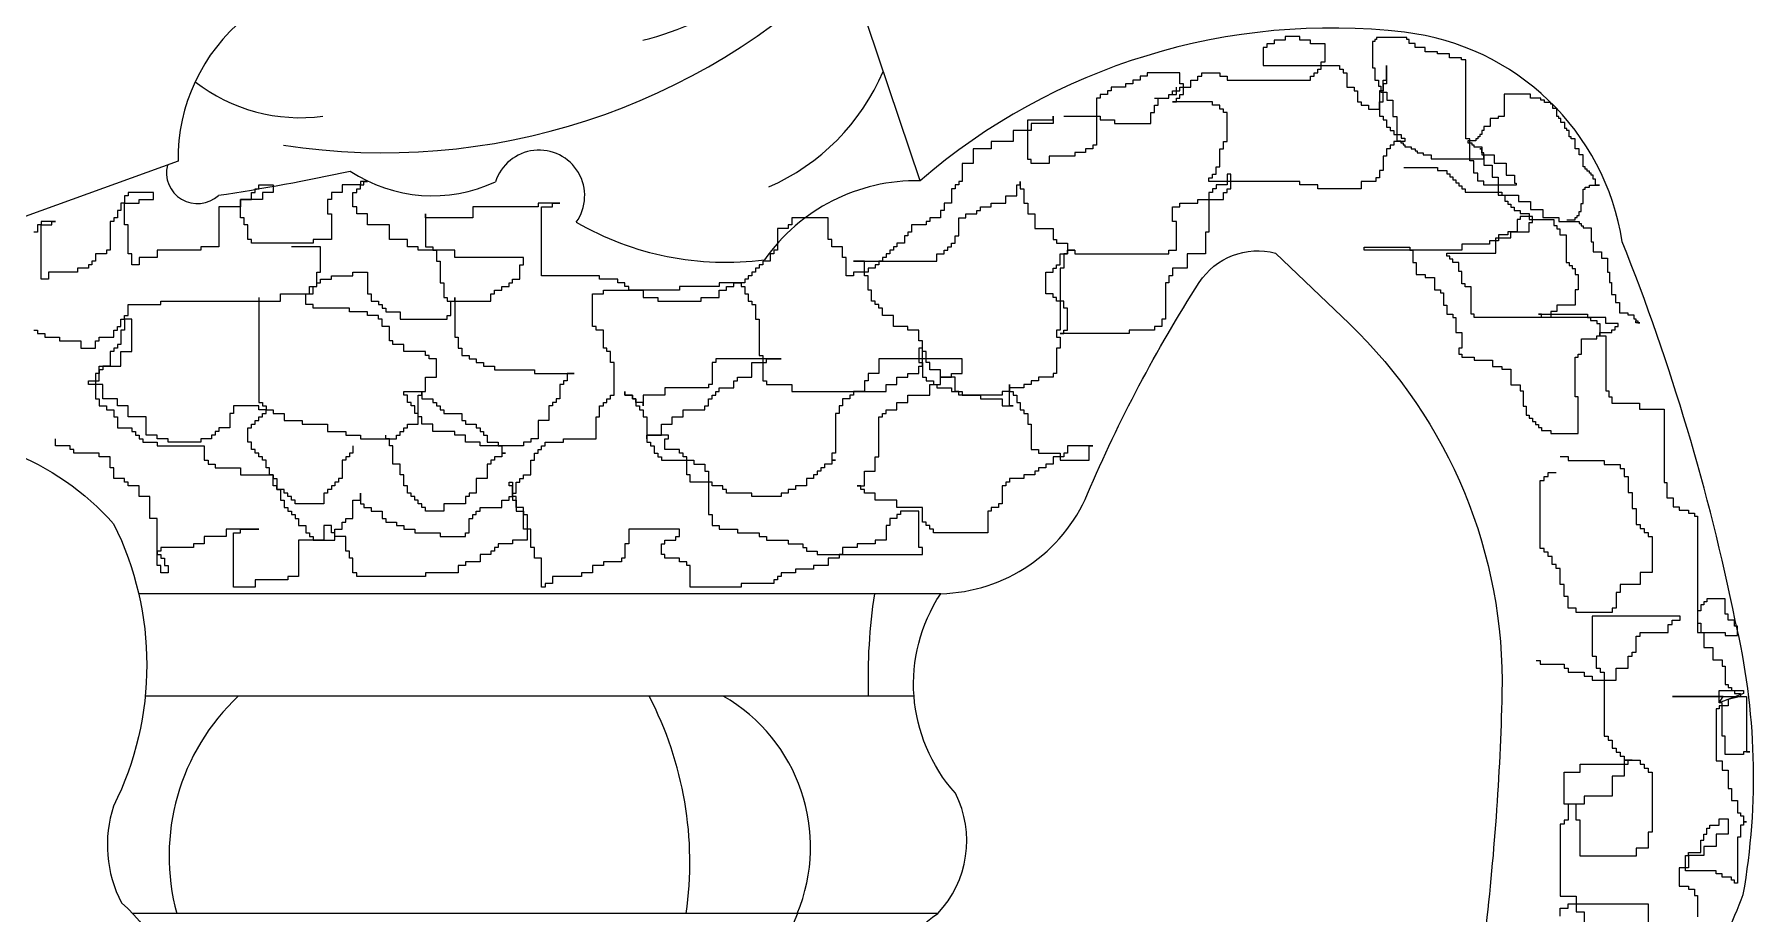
# Model space of a CAD drawing. Extents: x 955 to 1117, y 165 to 443.
# Drawn here: x 1011.8 to 1116.8, y 296.4 to 350.2 of the extents above; entities that cross this region are included whole.
import ezdxf

# ---------------------------------------------------------------- set-up
doc = ezdxf.new("R2010")
doc.units = 0
doc.header["$LTSCALE"] = 10
doc.header["$MEASUREMENT"] = 0
for name, color, linetype in [('3', 3, 'CONTINUOUS'), ('4', 4, 'CONTINUOUS'), ('7', 7, 'CONTINUOUS')]:
    doc.layers.add(name, color=color, linetype=linetype)

msp = doc.modelspace()

# ---------------------------------------------------------------- linework, layer by layer
at = {"layer": '3'}
msp.add_line((1067.17, 315.99), (1018.19, 315.99), dxfattribs=at)
for points in [[(1080.23, 346.27), (1081.11, 346.27), (1081.11, 346.49), (1081.33, 346.49), (1081.33, 346.71), (1081.78, 346.71), (1081.78, 346.93), (1082.44, 346.93), (1082.44, 347.37), (1082.88, 347.37), (1082.88, 347.6), (1083.11, 347.6), (1083.11, 347.82), (1084.21, 347.82), (1084.21, 347.6), (1084.66, 347.6), (1084.66, 347.37), (1089.75, 347.37), (1089.75, 347.6), (1089.97, 347.6), (1089.97, 347.82), (1090.19, 347.82), (1090.19, 348.04), (1090.41, 348.04), (1090.41, 348.48), (1090.64, 348.48), (1090.64, 349.59), (1089.75, 349.59), (1089.75, 349.81), (1089.09, 349.81), (1089.09, 350.03), (1088.2, 350.03), (1088.2, 349.81), (1087.54, 349.81), (1087.54, 349.59), (1087.09, 349.59), (1087.09, 349.37), (1086.87, 349.37), (1086.87, 348.26), (1091.52, 348.26), (1091.52, 348.04), (1091.74, 348.04), (1091.74, 347.82), (1091.96, 347.82), (1091.96, 346.93), (1092.41, 346.93), (1092.41, 346.71), (1092.63, 346.71), (1092.63, 346.05), (1092.85, 346.05), (1092.85, 345.83), (1093.29, 345.83), (1093.29, 345.6), (1093.96, 345.6), (1093.96, 346.05), (1094.18, 346.05), (1094.18, 347.37), (1094.4, 347.37), (1094.4, 348.26), (1094.4, 347.15), (1094.18, 347.15), (1094.18, 346.71), (1093.96, 346.71), (1093.96, 345.16), (1094.18, 345.16), (1094.18, 344.94), (1094.4, 344.94), (1094.4, 344.5), (1094.62, 344.5), (1094.62, 344.28), (1094.84, 344.28), (1094.84, 344.05), (1095.29, 344.05), (1095.29, 343.83), (1095.51, 343.83), (1095.51, 343.61), (1094.84, 343.61), (1094.84, 343.39), (1094.62, 343.39), (1094.62, 343.17), (1094.4, 343.17), (1094.4, 342.73), (1094.18, 342.73), (1094.18, 341.84), (1093.96, 341.84), (1093.96, 341.4), (1093.74, 341.4), (1093.74, 341.18), (1092.85, 341.18), (1092.85, 340.73), (1090.19, 340.73), (1090.19, 340.96), (1089.09, 340.96), (1089.09, 341.18), (1083.55, 341.18), (1083.55, 341.4), (1083.77, 341.4), (1083.77, 341.62), (1083.99, 341.62), (1083.99, 342.06), (1084.21, 342.06), (1084.21, 343.17), (1084.44, 343.17), (1084.44, 343.61), (1084.66, 343.61), (1084.66, 345.38), (1084.44, 345.38), (1084.44, 345.6), (1084.21, 345.6), (1084.21, 345.83), (1083.77, 345.83), (1083.77, 346.05), (1081.33, 346.05), (1081.56, 346.05), (1081.56, 346.27), (1081.78, 346.27), (1081.78, 346.49), (1082, 346.49), (1082, 347.15), (1081.78, 347.15), (1081.78, 347.82), (1079.78, 347.82), (1079.78, 347.6), (1079.34, 347.6), (1079.34, 347.37), (1078.9, 347.37), (1078.9, 347.15), (1078.46, 347.15), (1078.46, 346.93), (1077.57, 346.93), (1077.57, 346.71), (1077.35, 346.71), (1077.35, 346.49), (1076.91, 346.49), (1076.91, 346.27), (1076.68, 346.27), (1076.68, 345.16), (1076.91, 345.16), (1076.91, 344.94), (1077.79, 344.94), (1077.79, 344.72), (1080.01, 344.72), (1080.01, 345.38), (1080.23, 345.38), (1080.23, 345.83), (1080.45, 345.83), (1080.45, 346.27), (1081.11, 346.27), (1081.11, 346.49), (1081.56, 346.49), (1081.56, 346.93)], [(1105.41, 338.84), (1105.91, 338.84), (1105.91, 338.97), (1106.03, 338.97), (1106.03, 339.09), (1106.16, 339.09), (1106.16, 339.34), (1106.28, 339.34), (1106.28, 339.83), (1106.4, 339.83), (1106.4, 340.7), (1106.53, 340.7), (1106.53, 340.82), (1106.78, 340.82), (1106.78, 340.95), (1107.39, 340.95), (1107.15, 340.95), (1107.15, 341.32), (1107.02, 341.32), (1107.02, 341.56), (1106.9, 341.56), (1106.9, 341.69), (1106.78, 341.69), (1106.78, 341.81), (1106.65, 341.81), (1106.65, 341.93), (1106.53, 341.93), (1106.53, 342.06), (1106.4, 342.06), (1106.4, 342.8), (1106.16, 342.8), (1106.16, 343.17), (1105.91, 343.17), (1105.91, 343.79), (1105.66, 343.79), (1105.66, 343.91), (1105.54, 343.91), (1105.54, 344.28), (1105.41, 344.28), (1105.41, 344.41), (1105.29, 344.41), (1105.29, 344.78), (1105.04, 344.78), (1105.04, 345.02), (1104.92, 345.02), (1104.92, 345.15), (1104.8, 345.15), (1104.8, 345.64), (1104.55, 345.64), (1104.55, 345.89), (1104.43, 345.89), (1104.43, 346.01), (1104.05, 346.01), (1104.05, 346.14), (1103.81, 346.14), (1103.81, 346.26), (1103.19, 346.26), (1103.19, 346.51), (1101.58, 346.51), (1101.58, 345.15), (1101.21, 345.15), (1101.21, 345.02), (1100.72, 345.02), (1100.72, 344.53), (1100.34, 344.53), (1100.34, 344.28), (1100.22, 344.28), (1100.22, 344.04), (1100.1, 344.04), (1100.1, 343.91), (1099.97, 343.91), (1099.97, 343.79), (1099.85, 343.79), (1099.85, 343.66), (1099.35, 343.66), (1099.35, 343.54), (1099.6, 343.54), (1099.6, 343.42), (1099.73, 343.42), (1099.73, 343.29), (1100.22, 343.29), (1100.22, 342.8), (1100.96, 342.8), (1100.96, 342.3), (1101.7, 342.3), (1101.7, 341.56), (1102.2, 341.56), (1102.2, 341.07), (1102.32, 341.07), (1102.32, 340.95), (1100.34, 340.95), (1100.34, 341.19), (1099.97, 341.19), (1099.97, 341.69), (1099.73, 341.69), (1099.73, 342.43), (1099.48, 342.43), (1099.48, 343.79), (1099.23, 343.79), (1099.23, 348.61), (1098.98, 348.61), (1098.98, 348.73), (1098.24, 348.73), (1098.24, 348.98), (1097.5, 348.98), (1097.5, 349.1), (1096.76, 349.1), (1096.76, 349.35), (1096.14, 349.35), (1096.14, 349.6), (1095.77, 349.6), (1095.77, 349.84), (1095.64, 349.84), (1095.64, 349.97), (1093.79, 349.97), (1093.79, 349.84), (1093.67, 349.84), (1093.67, 349.72), (1093.54, 349.72), (1093.54, 348.11), (1093.67, 348.11), (1093.67, 347.37), (1093.91, 347.37), (1093.91, 347), (1094.04, 347), (1094.04, 346.63), (1094.41, 346.63), (1094.41, 346.14), (1094.78, 346.14), (1094.78, 345.15), (1095.03, 345.15), (1095.03, 343.66), (1095.27, 343.66), (1095.27, 343.54), (1095.4, 343.54), (1095.4, 343.42), (1095.52, 343.42), (1095.52, 343.29), (1095.89, 343.29), (1095.89, 343.17), (1096.14, 343.17), (1096.14, 343.05), (1096.26, 343.05), (1096.26, 342.92), (1096.63, 342.92), (1096.63, 342.8), (1097.13, 342.8), (1097.13, 342.55), (1100.34, 342.55), (1100.34, 342.92), (1100.22, 342.92), (1100.22, 343.17), (1100.1, 343.17), (1100.22, 343.17), (1100.22, 342.8), (1100.34, 342.8), (1100.34, 342.18), (1100.84, 342.18), (1100.84, 341.44), (1101.21, 341.44), (1101.21, 340.33), (1102.45, 340.33), (1102.45, 339.96), (1103.19, 339.96), (1103.19, 339.46), (1103.93, 339.46), (1103.93, 338.97), (1104.92, 338.97), (1104.92, 338.72), (1106.16, 338.72), (1106.16, 338.6), (1106.28, 338.6), (1106.28, 338.47), (1106.4, 338.47), (1106.4, 338.35), (1106.9, 338.35), (1106.9, 337.48), (1107.02, 337.48), (1107.02, 336.87), (1107.52, 336.87), (1107.52, 336.5), (1107.89, 336.5), (1107.89, 335.63), (1108.01, 335.63), (1108.01, 335.01), (1108.14, 335.01), (1108.14, 334.27), (1108.38, 334.27), (1108.38, 333.78), (1108.63, 333.78), (1108.63, 333.16), (1109.13, 333.16), (1109.13, 333.03), (1109.5, 333.03), (1109.5, 332.79), (1109.62, 332.79), (1109.62, 332.66), (1109.74, 332.66), (1109.74, 332.54), (1109.87, 332.54), (1109.62, 332.54), (1109.62, 332.66)], [(1074.69, 345.16), (1076.68, 345.16), (1076.68, 343.39), (1076.46, 343.39), (1076.46, 343.17), (1076.02, 343.17), (1076.02, 342.95), (1075.36, 342.95), (1075.36, 342.73), (1073.8, 342.73), (1073.8, 342.28), (1072.7, 342.28), (1072.7, 342.51), (1072.48, 342.51), (1072.48, 344.94), (1074.03, 344.94), (1074.03, 345.16), (1074.03, 344.72), (1072.7, 344.72), (1072.7, 344.28), (1071.59, 344.28), (1071.59, 343.61), (1070.26, 343.61), (1070.26, 343.17), (1069.15, 343.17), (1069.15, 342.28), (1068.49, 342.28), (1068.49, 341.18), (1068.27, 341.18), (1068.27, 340.96), (1068.05, 340.96), (1068.05, 340.73), (1067.83, 340.73), (1067.83, 339.85), (1067.38, 339.85), (1067.38, 339.41), (1067.16, 339.41), (1067.16, 338.96), (1066.5, 338.96), (1066.5, 338.74), (1066.28, 338.74), (1066.28, 338.52), (1065.39, 338.52), (1065.39, 338.08), (1065.17, 338.08), (1065.17, 337.86), (1064.95, 337.86), (1064.95, 337.41), (1064.5, 337.41), (1064.5, 337.19), (1064.28, 337.19), (1064.28, 336.97), (1064.06, 336.97), (1064.06, 336.75), (1063.84, 336.75), (1063.84, 336.53), (1063.62, 336.53), (1063.62, 336.31), (1063.4, 336.31), (1063.4, 336.09), (1063.17, 336.09), (1063.17, 335.87), (1062.73, 335.87), (1062.73, 335.64), (1061.85, 335.64), (1061.85, 335.42), (1061.4, 335.42), (1061.4, 336.53), (1061.18, 336.53), (1061.18, 337.19), (1060.52, 337.19), (1060.52, 337.64), (1060.3, 337.64), (1060.3, 338.96), (1058.08, 338.96), (1058.08, 338.52), (1057.86, 338.52), (1057.86, 338.3), (1057.2, 338.3), (1057.2, 336.97), (1056.97, 336.97), (1056.97, 336.75), (1056.75, 336.75), (1056.75, 336.31), (1056.31, 336.31), (1056.31, 336.09), (1056.09, 336.09), (1056.09, 335.87), (1055.87, 335.87), (1055.87, 335.64), (1055.64, 335.64), (1055.64, 335.42), (1055.42, 335.42), (1055.42, 335.2), (1055.2, 335.2), (1055.2, 334.98), (1053.65, 334.98), (1053.65, 334.76), (1051.22, 334.76), (1051.22, 334.54), (1048.12, 334.54), (1048.12, 334.76), (1047.89, 334.76), (1047.89, 334.98), (1047.45, 334.98), (1047.45, 335.2), (1046.34, 335.2), (1046.34, 335.42), (1042.8, 335.42), (1042.8, 339.63), (1043.46, 339.63), (1043.46, 339.85), (1043.91, 339.85), (1042.58, 339.85), (1042.58, 339.63), (1038.59, 339.63), (1038.59, 338.96), (1035.71, 338.96), (1035.71, 339.19), (1035.71, 337.19), (1036.16, 337.19), (1036.16, 336.97), (1036.38, 336.97), (1036.38, 336.31), (1036.6, 336.31), (1036.6, 334.98), (1036.82, 334.98), (1036.82, 334.09), (1037.04, 334.09), (1037.04, 333.87), (1039.7, 333.87), (1039.7, 334.32), (1039.92, 334.32), (1039.92, 334.54), (1040.36, 334.54), (1040.36, 334.76), (1040.81, 334.76), (1040.81, 334.98), (1041.03, 334.98), (1041.03, 335.2), (1041.47, 335.2), (1041.47, 336.09), (1041.69, 336.09), (1041.69, 336.53), (1037.49, 336.53), (1037.49, 336.97), (1035.27, 336.97), (1035.27, 337.19), (1034.61, 337.19), (1034.61, 337.64), (1033.5, 337.64), (1033.5, 338.52), (1032.17, 338.52), (1032.17, 339.19), (1031.51, 339.19), (1031.51, 339.63), (1031.28, 339.63), (1031.28, 340.51), (1031.51, 340.51), (1031.51, 340.73), (1031.73, 340.73), (1031.73, 340.96), (1031.95, 340.96), (1031.95, 341.18), (1032.17, 341.18), (1031.73, 341.18), (1031.73, 340.96), (1030.62, 340.96), (1030.62, 340.51), (1029.96, 340.51), (1029.96, 340.07), (1029.73, 340.07), (1029.73, 339.19), (1029.96, 339.19), (1029.96, 337.64), (1028.85, 337.64), (1028.85, 337.41), (1025.08, 337.41), (1025.08, 337.64), (1024.86, 337.64), (1024.86, 338.52), (1024.64, 338.52), (1024.64, 338.96), (1024.42, 338.96), (1024.42, 340.07), (1025.08, 340.07), (1025.08, 340.51), (1025.3, 340.51), (1025.3, 340.73), (1025.53, 340.73), (1025.53, 340.96), (1026.41, 340.96), (1026.41, 340.51), (1025.75, 340.51), (1025.75, 340.07), (1024.42, 340.07), (1024.42, 339.63), (1023.09, 339.63), (1023.09, 337.19), (1021.98, 337.19), (1021.98, 336.97), (1019.33, 336.97), (1019.33, 336.53), (1018.22, 336.53), (1018.22, 336.09), (1017.77, 336.09), (1017.77, 336.75), (1017.55, 336.75), (1017.55, 338.52), (1017.33, 338.52), (1017.33, 339.85), (1018.22, 339.85), (1018.22, 340.07), (1019.1, 340.07), (1019.1, 340.51), (1017.55, 340.51), (1017.55, 340.29), (1017.33, 340.29), (1017.33, 339.85), (1017.11, 339.85), (1017.11, 339.41), (1016.89, 339.41), (1016.89, 338.96), (1016.67, 338.96), (1016.67, 338.74), (1016.45, 338.74), (1016.45, 336.97), (1016.22, 336.97), (1016.22, 336.75), (1015.56, 336.75), (1015.56, 336.31), (1015.34, 336.31), (1015.34, 336.09), (1015.12, 336.09), (1015.12, 335.87), (1014.45, 335.87), (1014.45, 335.64), (1012.68, 335.64), (1012.68, 335.2), (1012.24, 335.2), (1012.24, 338.52), (1012.9, 338.52), (1012.9, 338.74), (1013.12, 338.74), (1012.24, 338.74), (1012.24, 338.52), (1012.02, 338.52), (1012.02, 338.08), (1011.8, 338.08)], [(1031.28, 325.02), (1031.28, 324.58), (1031.06, 324.58), (1031.06, 324.36), (1030.84, 324.36), (1030.84, 324.14), (1030.62, 324.14), (1030.62, 323.03), (1030.4, 323.03), (1030.4, 322.81), (1030.18, 322.81), (1030.18, 322.59), (1029.96, 322.59), (1029.96, 322.36), (1029.73, 322.36), (1029.73, 322.14), (1029.51, 322.14), (1029.51, 321.48), (1027.74, 321.48), (1027.74, 321.7), (1027.52, 321.7), (1027.52, 321.92), (1027.3, 321.92), (1027.3, 322.14), (1027.08, 322.14), (1027.08, 322.36), (1026.63, 322.36), (1026.63, 322.59), (1026.41, 322.59), (1026.41, 323.25), (1026.19, 323.25), (1026.19, 323.69), (1025.97, 323.69), (1025.97, 324.14), (1025.75, 324.14), (1025.75, 324.36), (1025.53, 324.36), (1025.53, 324.58), (1025.3, 324.58), (1025.3, 324.8), (1025.08, 324.8), (1025.08, 325.24), (1024.86, 325.24), (1024.86, 326.13), (1025.08, 326.13), (1025.08, 326.35), (1025.3, 326.35), (1025.3, 326.57), (1025.53, 326.57), (1025.53, 326.79), (1025.75, 326.79), (1025.75, 327.01), (1025.97, 327.01), (1025.97, 327.23), (1025.53, 327.23), (1025.53, 327.46), (1023.98, 327.46), (1023.98, 327.01), (1023.75, 327.01), (1023.75, 326.13), (1023.09, 326.13), (1023.09, 325.91), (1022.87, 325.91), (1022.87, 325.68), (1022.65, 325.68), (1022.65, 325.46), (1021.98, 325.46), (1021.98, 325.24), (1019.99, 325.24), (1019.99, 325.46), (1019.33, 325.46), (1019.33, 325.68), (1018.66, 325.68), (1018.66, 326.79), (1017.55, 326.79), (1017.55, 327.46), (1016.89, 327.46), (1016.89, 327.9), (1016, 327.9), (1016, 328.78), (1015.12, 328.78), (1015.12, 329), (1015.78, 329), (1015.78, 329.89), (1017.11, 329.89), (1017.11, 330.78), (1017.77, 330.78), (1017.77, 332.77), (1017.33, 332.77), (1017.33, 332.1), (1017.11, 332.1), (1017.11, 331.22), (1016.89, 331.22), (1016.89, 331), (1016.67, 331), (1016.67, 330.78), (1016.45, 330.78), (1016.45, 329.89), (1016, 329.89), (1016, 329.67), (1015.78, 329.67), (1015.78, 329.45), (1015.56, 329.45), (1015.56, 327.9), (1015.78, 327.9), (1015.78, 327.46), (1016.22, 327.46), (1016.22, 327.23), (1016.67, 327.23), (1016.67, 326.79), (1016.89, 326.79), (1016.89, 326.13), (1017.77, 326.13), (1017.77, 325.91), (1018, 325.91), (1018, 325.68), (1018.22, 325.68), (1018.22, 325.46), (1018.44, 325.46), (1018.44, 325.24), (1019.33, 325.24), (1019.33, 325.02), (1022.2, 325.02), (1022.2, 324.14), (1022.43, 324.14), (1022.43, 323.91), (1022.87, 323.91), (1022.87, 323.69), (1024.42, 323.69), (1024.42, 323.25), (1026.41, 323.25), (1026.41, 323.03), (1026.63, 323.03), (1026.63, 322.36), (1026.85, 322.36), (1026.85, 321.7), (1027.08, 321.7), (1027.08, 321.26), (1027.3, 321.26), (1027.3, 321.04), (1027.52, 321.04), (1027.52, 320.82), (1027.74, 320.82), (1027.74, 320.59), (1027.96, 320.59), (1027.96, 320.15), (1028.41, 320.15), (1028.41, 319.71), (1028.63, 319.71), (1028.63, 319.49), (1028.85, 319.49), (1028.85, 319.27), (1030.18, 319.27), (1030.18, 319.93), (1030.62, 319.93), (1030.62, 320.37), (1030.84, 320.37), (1030.84, 320.59), (1031.28, 320.59), (1031.28, 321.7), (1031.73, 321.7), (1031.73, 322.14), (1031.73, 321.48), (1031.95, 321.48), (1031.95, 321.26), (1032.39, 321.26), (1032.39, 321.04), (1033.06, 321.04), (1033.06, 320.59), (1033.28, 320.59), (1033.28, 320.37), (1033.94, 320.37), (1033.94, 320.15), (1034.38, 320.15), (1034.38, 319.93), (1035.05, 319.93), (1035.05, 319.71), (1036.6, 319.71), (1036.6, 319.49), (1038.15, 319.49), (1038.15, 319.71), (1038.37, 319.71), (1038.37, 320.59), (1038.59, 320.59), (1038.59, 320.82), (1038.81, 320.82), (1038.81, 321.04), (1039.04, 321.04), (1039.04, 321.26), (1040.36, 321.26), (1040.36, 321.7), (1040.81, 321.7), (1040.81, 321.92), (1041.03, 321.92), (1041.03, 322.14), (1041.25, 322.14), (1041.25, 322.81), (1041.47, 322.81), (1041.47, 323.03), (1041.69, 323.03), (1041.69, 323.25), (1042.14, 323.25), (1042.14, 324.14), (1042.36, 324.14), (1042.36, 324.58), (1042.58, 324.58), (1042.58, 324.8), (1042.8, 324.8), (1042.8, 325.02), (1043.02, 325.02), (1043.02, 325.24), (1044.13, 325.24), (1044.13, 325.46), (1046.12, 325.46), (1046.12, 326.79), (1046.34, 326.79), (1046.34, 327.46), (1046.57, 327.46), (1046.57, 327.68), (1046.79, 327.68), (1046.79, 327.9), (1047.01, 327.9), (1047.01, 328.12), (1047.23, 328.12), (1047.23, 330.11), (1047.01, 330.11), (1047.01, 330.78), (1046.79, 330.78), (1046.79, 331), (1046.57, 331), (1046.57, 332.1), (1046.12, 332.1), (1046.12, 332.32), (1045.9, 332.32), (1045.9, 334.32), (1046.57, 334.32), (1046.57, 334.54), (1049, 334.54), (1049, 334.09), (1049.89, 334.09), (1049.89, 333.87), (1052.54, 333.87), (1052.54, 334.09), (1053.65, 334.09), (1053.65, 334.54), (1054.09, 334.54), (1054.09, 334.76), (1054.54, 334.76), (1054.54, 334.98), (1054.98, 334.98), (1054.98, 334.76), (1055.2, 334.76), (1055.2, 334.32), (1055.42, 334.32), (1055.42, 333.87), (1055.64, 333.87), (1055.64, 333.65), (1055.87, 333.65), (1055.87, 332.77), (1056.09, 332.77), (1056.09, 330.55), (1056.31, 330.55), (1056.31, 329), (1056.53, 329), (1056.53, 328.78), (1058.08, 328.78), (1058.08, 328.34), (1063.84, 328.34), (1063.84, 328.78), (1064.5, 328.78), (1064.5, 329.23), (1065.17, 329.23), (1065.17, 329.45), (1065.83, 329.45), (1065.83, 329.89), (1066.05, 329.89), (1066.05, 331.44), (1065.83, 331.44), (1065.83, 332.1), (1065.17, 332.1), (1065.17, 332.32), (1064.28, 332.32), (1064.28, 332.99), (1063.62, 332.99), (1063.62, 333.43), (1063.4, 333.43), (1063.4, 333.65), (1063.17, 333.65), (1063.17, 333.87), (1062.95, 333.87), (1062.95, 334.54), (1062.73, 334.54), (1062.73, 335.42), (1062.51, 335.42), (1062.51, 336.31), (1061.85, 336.31), (1066.94, 336.31), (1066.94, 336.75), (1067.38, 336.75), (1067.38, 336.97), (1067.6, 336.97), (1067.6, 337.19), (1067.83, 337.19), (1067.83, 337.41), (1068.05, 337.41), (1068.05, 337.86), (1068.27, 337.86), (1068.27, 338.96), (1068.71, 338.96), (1068.71, 339.19), (1069.38, 339.19), (1069.38, 339.41), (1069.6, 339.41), (1069.6, 339.63), (1070.26, 339.63), (1070.26, 339.85), (1071.15, 339.85), (1071.15, 340.29), (1071.81, 340.29), (1071.81, 340.96), (1072.03, 340.96), (1072.03, 341.18), (1072.03, 340.73), (1072.25, 340.73), (1072.25, 339.85), (1072.48, 339.85), (1072.48, 339.19), (1072.92, 339.19), (1072.92, 338.3), (1074.03, 338.3), (1074.03, 337.64), (1074.25, 337.64), (1074.25, 337.41), (1074.91, 337.41), (1074.91, 336.97), (1075.36, 336.97), (1075.36, 336.75), (1081.11, 336.75), (1081.11, 336.97), (1081.56, 336.97), (1081.56, 338.74), (1081.33, 338.74), (1081.33, 339.63), (1081.78, 339.63), (1081.78, 339.85), (1082.88, 339.85), (1082.88, 340.07), (1084.44, 340.07), (1084.44, 340.51), (1084.66, 340.51), (1084.66, 340.73), (1084.88, 340.73), (1084.88, 341.62), (1084.66, 341.62), (1084.66, 340.96), (1083.99, 340.96), (1083.99, 340.73), (1083.77, 340.73), (1083.77, 340.51), (1083.55, 340.51), (1083.55, 338.08), (1083.33, 338.08), (1083.33, 336.75), (1082.22, 336.75), (1082.22, 335.87), (1081.33, 335.87), (1081.33, 335.42), (1081.11, 335.42), (1081.11, 334.98), (1080.89, 334.98), (1080.89, 332.77), (1080.67, 332.77), (1080.67, 332.32), (1080.23, 332.32), (1080.23, 332.1), (1078.68, 332.1), (1078.68, 331.88), (1074.47, 331.88), (1074.69, 331.88), (1074.69, 332.1), (1074.91, 332.1), (1074.91, 333.43), (1074.69, 333.43), (1074.69, 333.87), (1074.25, 333.87), (1074.25, 334.09), (1074.03, 334.09), (1074.03, 334.32), (1073.58, 334.32), (1073.58, 335.64), (1074.03, 335.64), (1074.03, 335.87), (1074.25, 335.87), (1074.25, 336.09), (1074.47, 336.09), (1074.47, 336.75), (1074.91, 336.75), (1074.91, 336.97), (1075.36, 336.97), (1074.91, 336.97), (1074.91, 336.75), (1074.69, 336.75), (1074.69, 335.87), (1074.47, 335.87), (1074.47, 332.1), (1074.25, 332.1), (1074.25, 331.66), (1074.47, 331.66), (1074.47, 331), (1074.25, 331), (1074.25, 329.45), (1074.03, 329.45), (1074.03, 329.23), (1073.14, 329.23), (1073.14, 329), (1072.7, 329), (1072.7, 328.78), (1072.25, 328.78), (1072.25, 328.56), (1071.37, 328.56), (1071.37, 328.34), (1070.93, 328.34), (1070.93, 328.12), (1068.27, 328.12), (1068.27, 328.34), (1068.05, 328.34), (1068.05, 329.23), (1067.16, 329.23), (1067.16, 329.67), (1066.5, 329.67), (1066.5, 330.11), (1066.28, 330.11), (1066.28, 330.78), (1066.05, 330.78), (1066.05, 331), (1065.83, 331), (1065.83, 330.11), (1066.05, 330.11), (1066.05, 329.23), (1066.28, 329.23), (1066.28, 329), (1066.72, 329), (1066.72, 328.78), (1066.94, 328.78), (1066.94, 328.56), (1067.83, 328.56), (1067.83, 328.34), (1068.49, 328.34), (1068.49, 328.12), (1069.6, 328.12), (1069.6, 327.9), (1070.93, 327.9), (1070.93, 327.46), (1071.59, 327.46), (1071.37, 327.46), (1071.37, 328.78), (1071.37, 328.34), (1071.59, 328.34), (1071.59, 328.12), (1071.81, 328.12), (1071.81, 327.68), (1072.03, 327.68), (1072.03, 327.23), (1072.25, 327.23), (1072.25, 327.01), (1072.48, 327.01), (1072.48, 326.35), (1072.7, 326.35), (1072.7, 324.8), (1073.14, 324.8), (1073.14, 324.58), (1074.47, 324.58), (1074.47, 324.14), (1076.24, 324.14), (1076.24, 325.02), (1076.46, 325.02), (1074.91, 325.02), (1074.91, 324.58), (1074.69, 324.58), (1074.69, 324.36), (1074.03, 324.36), (1074.03, 323.91), (1073.58, 323.91), (1073.58, 323.69), (1073.14, 323.69), (1073.14, 323.47), (1072.92, 323.47), (1072.92, 323.25), (1072.25, 323.25), (1072.25, 323.03), (1071.37, 323.03), (1071.37, 322.81), (1071.15, 322.81), (1071.15, 322.59), (1070.93, 322.59), (1070.93, 321.48), (1070.7, 321.48), (1070.7, 321.26), (1070.26, 321.26), (1070.26, 321.04), (1070.04, 321.04), (1070.04, 319.71), (1066.72, 319.71), (1066.72, 319.93), (1066.5, 319.93), (1066.5, 320.15), (1066.28, 320.15), (1066.28, 320.37), (1066.05, 320.37), (1066.05, 321.26), (1064.5, 321.26), (1064.5, 321.7), (1063.17, 321.7), (1063.17, 322.14), (1062.51, 322.14), (1062.51, 322.36), (1062.29, 322.36), (1062.29, 322.59), (1062.07, 322.59), (1062.51, 322.59), (1062.51, 323.47), (1063.17, 323.47), (1063.17, 324.36), (1063.4, 324.36), (1063.4, 326.79), (1063.62, 326.79), (1063.62, 327.01), (1063.84, 327.01), (1063.84, 327.23), (1064.5, 327.23), (1064.5, 327.68), (1065.17, 327.68), (1065.17, 328.12), (1066.5, 328.12), (1066.5, 328.78), (1067.16, 328.78), (1067.16, 329.23), (1067.83, 329.23), (1067.83, 329.45), (1068.49, 329.45), (1068.49, 330.33), (1063.4, 330.33), (1063.4, 329.45), (1062.73, 329.45), (1062.73, 329), (1062.51, 329), (1062.51, 328.34), (1061.85, 328.34), (1061.85, 328.12), (1061.62, 328.12), (1061.62, 327.9), (1061.18, 327.9), (1061.18, 327.46), (1060.96, 327.46), (1060.96, 327.01), (1060.74, 327.01), (1060.74, 324.58), (1060.52, 324.58), (1060.52, 324.14), (1060.74, 324.14), (1060.52, 324.14), (1060.52, 323.91), (1060.07, 323.91), (1060.07, 323.69), (1059.85, 323.69), (1059.85, 323.47), (1059.63, 323.47), (1059.63, 323.25), (1059.41, 323.25), (1059.41, 323.03), (1058.97, 323.03), (1058.97, 322.59), (1058.3, 322.59), (1058.3, 322.36), (1057.86, 322.36), (1057.86, 322.14), (1057.42, 322.14), (1057.42, 321.92), (1055.64, 321.92), (1055.64, 322.14), (1054.09, 322.14), (1054.09, 322.36), (1053.87, 322.36), (1053.87, 322.59), (1053.21, 322.59), (1053.21, 322.81), (1051.88, 322.81), (1051.88, 323.25), (1051.66, 323.25), (1051.66, 324.36), (1051.44, 324.36), (1051.44, 324.58), (1051.22, 324.58), (1051.22, 324.8), (1050.33, 324.8), (1050.33, 325.46), (1050.55, 325.46), (1050.55, 325.68), (1049.22, 325.68), (1049.22, 325.46), (1049.22, 325.68), (1050.11, 325.68), (1050.11, 326.35), (1050.77, 326.35), (1050.77, 326.79), (1051.44, 326.79), (1051.44, 327.23), (1052.77, 327.23), (1052.77, 327.46), (1052.99, 327.46), (1052.99, 327.9), (1053.21, 327.9), (1053.21, 328.12), (1053.43, 328.12), (1053.43, 328.34), (1053.65, 328.34), (1053.65, 328.56), (1054.54, 328.56), (1054.54, 329), (1054.76, 329), (1054.76, 329.23), (1055.64, 329.23), (1055.64, 330.11), (1056.53, 330.11), (1056.53, 330.33), (1057.42, 330.33), (1053.43, 330.33), (1053.43, 330.11), (1053.21, 330.11), (1053.21, 328.78), (1052.99, 328.78), (1052.99, 328.56), (1050.33, 328.56), (1050.33, 328.12), (1049, 328.12), (1049, 327.46), (1049, 327.68), (1048.56, 327.68), (1048.56, 327.9), (1048.34, 327.9), (1048.34, 328.12), (1047.89, 328.12), (1047.89, 328.34), (1047.89, 328.12), (1048.34, 328.12), (1048.34, 327.9), (1048.56, 327.9), (1048.56, 327.46), (1048.78, 327.46), (1048.78, 327.23), (1049, 327.23), (1049, 326.79), (1049.22, 326.79), (1049.22, 325.24), (1049.44, 325.24), (1049.44, 325.02), (1049.67, 325.02), (1049.67, 324.58), (1049.89, 324.58), (1049.89, 324.36), (1050.11, 324.36), (1050.11, 324.14), (1052.1, 324.14), (1052.1, 323.91), (1052.77, 323.91), (1052.77, 323.47), (1052.99, 323.47), (1052.99, 320.82), (1053.21, 320.82), (1053.21, 320.15), (1053.65, 320.15), (1053.65, 319.93), (1054.76, 319.93), (1054.76, 319.71), (1056.09, 319.71), (1056.09, 319.49), (1056.53, 319.49), (1056.53, 319.27), (1057.86, 319.27), (1057.86, 319.04), (1058.75, 319.04), (1058.75, 318.82), (1058.97, 318.82), (1058.97, 318.6), (1059.63, 318.6), (1059.63, 318.38), (1066.05, 318.38), (1066.05, 318.82), (1065.83, 318.82), (1065.83, 321.04), (1064.72, 321.04), (1064.72, 320.82), (1064.5, 320.82), (1064.5, 320.59), (1064.06, 320.59), (1064.06, 320.15), (1063.84, 320.15), (1063.84, 319.27), (1063.17, 319.27), (1063.17, 319.04), (1062.07, 319.04), (1062.07, 318.82), (1061.18, 318.82), (1061.18, 318.38), (1060.96, 318.38), (1060.96, 318.16), (1060.3, 318.16), (1060.3, 317.72), (1059.41, 317.72), (1059.41, 317.5), (1058.3, 317.5), (1058.3, 317.27), (1057.42, 317.27), (1057.42, 317.05), (1057.2, 317.05), (1057.2, 316.83), (1056.97, 316.83), (1056.97, 316.61), (1054.98, 316.61), (1054.98, 316.39), (1051.88, 316.39), (1051.88, 317.72), (1051.66, 317.72), (1051.66, 317.94), (1051.22, 317.94), (1051.22, 318.16), (1050.33, 318.16), (1050.33, 318.38), (1050.11, 318.38), (1050.11, 319.04), (1050.33, 319.04), (1050.33, 319.27), (1050.99, 319.27), (1050.99, 319.49), (1051.22, 319.49), (1051.22, 319.93), (1048.12, 319.93), (1048.12, 319.04), (1047.89, 319.04), (1047.89, 318.16), (1047.67, 318.16), (1047.67, 317.94), (1046.57, 317.94), (1046.57, 317.72), (1045.9, 317.72), (1045.9, 317.27), (1045.24, 317.27), (1045.24, 317.05), (1043.46, 317.05), (1043.46, 316.61), (1043.02, 316.61), (1043.02, 316.39), (1042.8, 316.39), (1042.8, 318.16), (1042.36, 318.16), (1042.36, 318.82), (1042.14, 318.82), (1042.14, 319.93), (1041.69, 319.93), (1041.69, 321.26), (1041.25, 321.26), (1041.25, 321.92), (1041.03, 321.92), (1041.03, 322.59), (1040.81, 322.59), (1040.81, 322.81), (1041.03, 322.81), (1041.03, 321.7), (1041.25, 321.7), (1041.25, 321.04), (1041.69, 321.04), (1041.69, 320.82), (1041.91, 320.82), (1041.91, 319.27), (1041.03, 319.27), (1041.03, 319.04), (1040.14, 319.04), (1040.14, 318.82), (1039.92, 318.82), (1039.92, 318.6), (1039.7, 318.6), (1039.7, 318.38), (1039.04, 318.38), (1039.04, 317.94), (1038.15, 317.94), (1038.15, 317.72), (1037.71, 317.72), (1037.71, 317.27), (1035.71, 317.27), (1035.71, 317.05), (1031.51, 317.05), (1031.51, 317.27), (1031.28, 317.27), (1031.28, 318.16), (1031.06, 318.16), (1031.06, 318.6), (1030.84, 318.6), (1030.84, 319.49), (1030.18, 319.49), (1030.18, 319.71), (1029.96, 319.71), (1029.96, 320.15), (1029.51, 320.15), (1029.51, 319.27), (1027.96, 319.27), (1027.96, 317.05), (1027.3, 317.05), (1027.3, 316.83), (1025.3, 316.83), (1025.3, 316.39), (1023.98, 316.39), (1023.98, 319.71), (1024.42, 319.71), (1024.42, 319.93), (1025.53, 319.93), (1023.53, 319.93), (1023.53, 319.49), (1022.2, 319.49), (1022.2, 319.04), (1021.54, 319.04), (1021.54, 318.82), (1019.55, 318.82), (1019.55, 318.6), (1019.33, 318.6), (1019.33, 318.38), (1019.55, 318.38), (1019.55, 318.16), (1019.77, 318.16), (1019.77, 317.72), (1019.99, 317.72), (1019.99, 317.27), (1019.55, 317.27), (1019.55, 317.72), (1019.33, 317.72), (1019.33, 320.59), (1018.88, 320.59), (1018.88, 321.92), (1018.22, 321.92), (1018.22, 322.59), (1017.55, 322.59), (1017.55, 322.81), (1017.33, 322.81), (1017.33, 323.03), (1016.67, 323.03), (1016.67, 323.69), (1016.45, 323.69), (1016.45, 324.36), (1015.78, 324.36), (1015.78, 324.58), (1014.23, 324.58), (1014.23, 324.8), (1014.01, 324.8), (1014.01, 325.02), (1013.12, 325.02), (1013.12, 325.46)], [(1095.45, 342.03), (1097.51, 342.03), (1097.51, 341.84), (1098.07, 341.84), (1098.07, 341.65), (1098.25, 341.65), (1098.25, 341.46), (1098.44, 341.46), (1098.44, 341.28), (1098.63, 341.28), (1098.63, 341.09), (1098.81, 341.09), (1098.81, 340.9), (1099, 340.9), (1099, 340.72), (1099.19, 340.72), (1099.19, 340.53), (1101.43, 340.53), (1101.43, 340.34), (1101.62, 340.34), (1101.62, 339.97), (1101.8, 339.97), (1101.8, 339.78), (1101.99, 339.78), (1101.99, 339.6), (1102.18, 339.6), (1102.18, 339.41), (1102.55, 339.41), (1102.55, 339.22), (1103.11, 339.22), (1103.11, 338.85), (1104.61, 338.85), (1104.61, 338.48), (1104.8, 338.48), (1104.8, 338.29), (1104.98, 338.29), (1104.98, 337.92), (1105.36, 337.92), (1105.36, 336.23), (1105.54, 336.23), (1105.54, 336.05), (1105.73, 336.05), (1105.73, 335.86), (1105.92, 335.86), (1105.92, 335.49), (1106.1, 335.49), (1106.1, 334.55), (1105.92, 334.55), (1105.92, 333.62), (1104.8, 333.62), (1104.8, 333.24), (1104.42, 333.24), (1104.42, 332.87), (1099.75, 332.87), (1099.75, 333.06), (1099.56, 333.06), (1099.56, 334.74), (1099.19, 334.74), (1099.19, 334.93), (1099, 334.93), (1099, 335.67), (1098.81, 335.67), (1098.81, 336.23), (1098.44, 336.23), (1098.44, 336.42), (1098.25, 336.42), (1098.25, 336.61), (1098.07, 336.61), (1098.07, 336.79), (1101.06, 336.79), (1101.06, 337.73), (1101.99, 337.73), (1101.99, 338.1), (1103.11, 338.1), (1103.11, 338.66), (1103.3, 338.66), (1103.3, 339.04), (1102.55, 339.04), (1102.55, 338.85), (1102.37, 338.85), (1102.37, 338.1), (1101.8, 338.1), (1101.8, 337.92), (1101.24, 337.92), (1101.24, 337.54), (1100.68, 337.54), (1100.68, 337.35), (1099, 337.35), (1099, 336.98), (1093.02, 336.98), (1093.02, 337.17), (1095.82, 337.17), (1095.82, 336.98), (1096.01, 336.98), (1096.01, 336.23), (1096.2, 336.23), (1096.2, 335.49), (1096.76, 335.49), (1096.76, 335.3), (1097.32, 335.3), (1097.32, 334.55), (1097.69, 334.55), (1097.69, 334.37), (1097.88, 334.37), (1097.88, 333.62), (1098.07, 333.62), (1098.07, 333.06), (1098.44, 333.06), (1098.44, 332.87), (1098.63, 332.87), (1098.63, 331.94), (1099, 331.94), (1099, 331), (1098.81, 331), (1098.81, 330.63), (1099, 330.63), (1099, 330.44), (1099.75, 330.44), (1099.75, 330.26), (1100.87, 330.26), (1100.87, 329.88), (1101.43, 329.88), (1101.43, 329.7), (1101.99, 329.7), (1101.99, 328.76), (1102.55, 328.76), (1102.55, 328.39), (1102.74, 328.39), (1102.74, 327.45), (1102.93, 327.45), (1102.93, 326.89), (1103.11, 326.89), (1103.11, 326.71), (1103.3, 326.71), (1103.3, 326.52), (1103.49, 326.52), (1103.49, 326.33), (1103.67, 326.33), (1103.67, 326.15), (1103.86, 326.15), (1103.86, 325.96), (1104.42, 325.96), (1104.42, 325.77), (1106.1, 325.77), (1106.1, 328.01), (1105.92, 328.01), (1105.92, 330.44), (1106.1, 330.44), (1106.1, 330.63), (1106.29, 330.63), (1106.29, 331.56), (1107.23, 331.56), (1107.23, 331.75), (1107.41, 331.75), (1107.41, 331.94), (1108.16, 331.94), (1108.16, 332.12), (1108.35, 332.12), (1108.35, 332.31), (1108.53, 332.31), (1108.53, 332.5), (1107.79, 332.5), (1107.79, 332.87), (1103.86, 332.87), (1103.86, 333.06), (1103.67, 333.06), (1106.66, 333.06), (1106.66, 332.87), (1106.85, 332.87), (1106.85, 332.68), (1107.23, 332.68), (1107.23, 332.5), (1107.41, 332.5), (1107.41, 331.75), (1107.79, 331.75), (1107.79, 328.39), (1107.97, 328.39), (1107.97, 328.01), (1108.16, 328.01), (1108.16, 327.64), (1109.84, 327.64), (1109.84, 327.27), (1111.34, 327.27), (1111.34, 322.78), (1111.52, 322.78), (1111.52, 321.85), (1111.9, 321.85), (1111.9, 321.29), (1112.27, 321.29), (1112.27, 321.1), (1112.83, 321.1), (1112.83, 320.92), (1113.21, 320.92), (1113.21, 320.73), (1113.39, 320.73), (1113.39, 313.63), (1115.08, 313.63), (1115.08, 313.44), (1115.82, 313.44), (1115.82, 314), (1115.64, 314), (1115.64, 314.38), (1115.26, 314.38), (1115.26, 314.75), (1115.08, 314.75), (1115.08, 315.68), (1113.95, 315.68), (1113.95, 315.5), (1113.77, 315.5), (1113.77, 315.31), (1113.58, 315.31), (1113.58, 314.94), (1113.39, 314.94), (1113.39, 314.19), (1113.58, 314.19), (1113.58, 313.63), (1113.77, 313.63), (1113.77, 312.7), (1114.33, 312.7), (1114.33, 311.95), (1114.89, 311.95), (1114.89, 311.57), (1115.08, 311.57), (1115.08, 310.45), (1115.26, 310.45), (1115.26, 310.27), (1115.45, 310.27), (1115.45, 310.08), (1115.64, 310.08), (1115.64, 309.89), (1116.01, 309.89), (1116.01, 309.71), (1116.38, 309.71), (1116.38, 306.34), (1116.57, 306.34), (1116.2, 306.34), (1116.2, 306.16), (1115.08, 306.16), (1115.08, 307.28), (1114.89, 307.28), (1114.89, 309.33), (1114.7, 309.33), (1114.7, 310.08), (1116.2, 310.08), (1116.2, 309.89), (1114.7, 309.33), (1114.96, 309.71), (1111.85, 309.71), (1116.01, 309.71), (1115.26, 309.52), (1115.26, 309.15), (1114.7, 309.15), (1114.7, 308.96), (1114.52, 308.96), (1114.52, 305.78), (1114.89, 305.78), (1114.89, 305.22), (1115.26, 305.22), (1115.26, 304.1), (1115.45, 304.1), (1115.45, 303.35), (1115.82, 303.35), (1115.82, 302.61), (1116.01, 302.61), (1116.01, 302.42), (1116.2, 302.42), (1116.2, 302.05), (1116.38, 302.05), (1116.2, 302.05), (1116.2, 301.86), (1116.01, 301.86), (1116.01, 301.11), (1115.82, 301.11), (1115.82, 298.31), (1115.64, 298.31), (1115.64, 298.5), (1115.45, 298.5), (1115.45, 298.68), (1114.89, 298.68), (1114.89, 298.87), (1114.52, 298.87), (1114.52, 299.06), (1112.65, 299.06), (1112.65, 299.99), (1112.83, 299.99), (1112.83, 300.18), (1113.58, 300.18), (1113.58, 300.93), (1113.77, 300.93), (1113.77, 301.3), (1113.95, 301.3), (1113.95, 301.67), (1114.14, 301.67), (1114.14, 301.86), (1114.7, 301.86), (1114.7, 302.23), (1115.26, 302.23), (1115.26, 301.3), (1114.52, 301.3), (1114.52, 300.55), (1113.77, 300.55), (1113.77, 299.99), (1112.83, 299.99), (1112.83, 299.24), (1112.27, 299.24), (1112.27, 298.12), (1112.83, 298.12), (1112.83, 297.94), (1113.21, 297.94), (1113.21, 297.56), (1113.39, 297.56), (1113.39, 296.26)], [(1011.8, 332.1), (1012.02, 332.1), (1012.02, 331.88), (1012.46, 331.88), (1012.46, 331.66), (1013.35, 331.66), (1013.35, 331.44), (1014.67, 331.44), (1014.67, 331), (1015.56, 331), (1015.56, 331.44), (1015.78, 331.44), (1015.78, 331.66), (1016.67, 331.66), (1016.67, 332.1), (1016.89, 332.1), (1016.89, 332.32), (1017.11, 332.32), (1017.11, 332.77), (1017.33, 332.77), (1017.33, 332.99), (1017.55, 332.99), (1017.55, 333.65), (1019.55, 333.65), (1019.55, 333.87), (1026.85, 333.87), (1026.85, 334.32), (1028.85, 334.32), (1028.85, 334.76), (1029.07, 334.76), (1029.07, 335.64), (1029.29, 335.64), (1029.29, 337.19), (1027.52, 337.19)], [(1025.53, 334.09), (1025.53, 327.68), (1025.75, 327.68), (1025.75, 327.46), (1025.97, 327.46), (1025.97, 327.23), (1026.41, 327.23), (1026.41, 327.01), (1027.08, 327.01), (1027.08, 326.57), (1028.18, 326.57), (1028.18, 326.35), (1029.73, 326.35), (1029.73, 325.91), (1030.84, 325.91), (1030.84, 325.68), (1031.73, 325.68), (1031.73, 325.46), (1033.94, 325.46), (1033.94, 325.68), (1034.16, 325.68), (1034.16, 325.91), (1034.38, 325.91), (1034.38, 326.13), (1034.61, 326.13), (1034.61, 326.35), (1035.27, 326.35), (1035.27, 328.12), (1035.49, 328.12), (1035.49, 328.34), (1035.71, 328.34), (1035.71, 329.23), (1036.38, 329.23), (1036.38, 330.33), (1035.93, 330.33), (1035.93, 330.55), (1035.71, 330.55), (1035.71, 330.78), (1034.38, 330.78), (1034.38, 331.22), (1033.72, 331.22), (1033.72, 331.44), (1033.5, 331.44), (1033.5, 332.32), (1033.06, 332.32), (1033.06, 332.77), (1032.83, 332.77), (1032.83, 332.99), (1032.17, 332.99), (1032.17, 333.21), (1031.06, 333.21), (1031.06, 333.43), (1028.85, 333.43), (1028.85, 333.65), (1028.41, 333.65), (1028.41, 334.32), (1028.63, 334.32), (1028.63, 334.76), (1029.07, 334.76), (1029.07, 334.98), (1029.29, 334.98), (1029.29, 335.2), (1029.96, 335.2), (1029.96, 335.42), (1031.28, 335.42), (1031.28, 335.64), (1032.17, 335.64), (1032.17, 334.32), (1032.39, 334.32), (1032.39, 333.87), (1032.83, 333.87), (1032.83, 333.65), (1033.06, 333.65), (1033.06, 333.43), (1033.28, 333.43), (1033.28, 333.21), (1034.16, 333.21), (1034.16, 332.77), (1037.04, 332.77), (1037.04, 332.99), (1037.26, 332.99), (1037.26, 333.87), (1037.49, 333.87), (1037.49, 334.09), (1037.49, 331.66), (1037.71, 331.66), (1037.71, 331), (1037.93, 331), (1037.93, 330.55), (1038.37, 330.55), (1038.37, 330.33), (1038.81, 330.33), (1038.81, 330.11), (1039.26, 330.11), (1039.26, 329.89), (1039.92, 329.89), (1039.92, 329.67), (1042.36, 329.67), (1042.36, 329.45), (1044.79, 329.45), (1044.35, 329.45), (1044.35, 329), (1044.13, 329), (1044.13, 328.78), (1043.91, 328.78), (1043.91, 327.9), (1043.69, 327.9), (1043.69, 327.68), (1043.46, 327.68), (1043.46, 327.46), (1043.24, 327.46), (1043.24, 326.57), (1042.58, 326.57), (1042.58, 325.46), (1042.14, 325.46), (1042.14, 325.24), (1041.69, 325.24), (1041.69, 325.02), (1039.04, 325.02), (1039.04, 325.24), (1038.15, 325.24), (1038.15, 325.68), (1037.49, 325.68), (1037.49, 325.91), (1036.16, 325.91), (1036.16, 326.35), (1035.49, 326.35), (1035.49, 326.79), (1035.27, 326.79), (1035.27, 327.01), (1035.05, 327.01), (1035.05, 327.46), (1034.83, 327.46), (1034.83, 327.68), (1034.61, 327.68), (1034.61, 328.12), (1034.38, 328.12), (1034.38, 328.34), (1035.49, 328.34), (1035.49, 327.9), (1036.16, 327.9), (1036.16, 327.68), (1036.38, 327.68), (1036.38, 327.46), (1036.6, 327.46), (1036.6, 327.23), (1036.82, 327.23), (1036.82, 327.01), (1037.93, 327.01), (1037.93, 326.57), (1038.15, 326.57), (1038.15, 326.35), (1038.81, 326.35), (1038.81, 326.13), (1039.04, 326.13), (1039.04, 325.91), (1039.26, 325.91), (1039.26, 325.68), (1039.48, 325.68), (1039.48, 325.24), (1040.14, 325.24), (1040.14, 325.02), (1040.36, 325.02), (1040.36, 324.58), (1040.59, 324.58), (1040.36, 324.58), (1040.36, 324.36), (1039.92, 324.36), (1039.92, 324.14), (1039.7, 324.14), (1039.7, 323.91), (1039.48, 323.91), (1039.48, 323.03), (1038.81, 323.03), (1038.81, 322.14), (1038.37, 322.14), (1038.37, 321.92), (1038.15, 321.92), (1038.15, 321.48), (1036.82, 321.48), (1036.82, 321.04), (1035.71, 321.04), (1035.71, 321.26), (1035.49, 321.26), (1035.49, 321.48), (1035.27, 321.48), (1035.27, 321.7), (1035.05, 321.7), (1035.05, 321.92), (1034.83, 321.92), (1034.83, 322.14), (1034.61, 322.14), (1034.61, 322.59), (1034.38, 322.59), (1034.38, 323.25), (1034.16, 323.25), (1034.16, 323.91), (1033.72, 323.91), (1033.72, 325.02), (1033.5, 325.02), (1033.5, 325.46), (1033.28, 325.46), (1033.28, 325.68)], [(1105, 324.37), (1105.49, 324.37), (1105.49, 324.13), (1107.69, 324.13), (1107.69, 323.89), (1108.66, 323.89), (1108.66, 323.64), (1108.91, 323.64), (1108.91, 323.15), (1109.15, 323.15), (1109.15, 322.18), (1109.39, 322.18), (1109.39, 321.2), (1109.64, 321.2), (1109.64, 320.22), (1109.88, 320.22), (1109.88, 319.98), (1110.13, 319.98), (1110.13, 319.74), (1110.37, 319.74), (1110.37, 319.49), (1110.62, 319.49), (1110.62, 317.29), (1109.88, 317.29), (1109.88, 316.56), (1108.66, 316.56), (1108.66, 316.07), (1108.42, 316.07), (1108.42, 315.1), (1108.17, 315.1), (1108.17, 314.85), (1105.98, 314.85), (1105.98, 315.1), (1105.49, 315.1), (1105.49, 315.83), (1105.24, 315.83), (1105.24, 316.56), (1105, 316.56), (1105, 317.54), (1104.75, 317.54), (1104.75, 317.78), (1104.51, 317.78), (1104.51, 318.27), (1104.27, 318.27), (1104.27, 318.52), (1104.02, 318.52), (1104.02, 318.76), (1103.78, 318.76), (1103.78, 322.91), (1104.02, 322.91), (1104.02, 323.15), (1104.27, 323.15), (1104.27, 323.4), (1104.75, 323.4)], [(1103.53, 311.92), (1103.78, 311.92), (1103.78, 311.68), (1105.24, 311.68), (1105.24, 311.44), (1105.49, 311.44), (1105.49, 311.19), (1106.46, 311.19), (1106.46, 310.95), (1106.95, 310.95), (1106.95, 310.7), (1108.42, 310.7), (1108.42, 311.44), (1109.15, 311.44), (1109.15, 312.17), (1109.39, 312.17), (1109.39, 312.41), (1109.64, 312.41), (1109.64, 313.39), (1109.88, 313.39), (1109.88, 313.63), (1111.59, 313.63), (1111.59, 314.12), (1111.84, 314.12), (1111.84, 314.37), (1112.33, 314.37), (1112.33, 314.61), (1106.95, 314.61), (1106.95, 312.17), (1107.2, 312.17), (1107.2, 311.44), (1107.44, 311.44), (1107.44, 311.19), (1107.69, 311.19), (1107.69, 307.29), (1107.93, 307.29), (1107.93, 307.04), (1108.17, 307.04), (1108.17, 306.56), (1108.42, 306.56), (1108.42, 306.31), (1108.66, 306.31), (1108.66, 306.07), (1108.91, 306.07), (1108.91, 305.82), (1109.88, 305.82), (1109.88, 305.58), (1110.13, 305.58), (1110.13, 305.33), (1110.37, 305.33), (1110.37, 305.09), (1110.62, 305.09), (1110.62, 301.43), (1110.37, 301.43), (1110.37, 300.45), (1109.64, 300.45), (1109.64, 299.96), (1106.22, 299.96), (1106.22, 302.16), (1105.98, 302.16), (1105.98, 303.14), (1105.24, 303.14), (1105.24, 305.09), (1106.22, 305.09), (1106.22, 305.58), (1109.15, 305.58), (1109.15, 305.82), (1109.39, 305.82), (1108.91, 305.82), (1108.91, 304.85), (1108.17, 304.85), (1108.17, 303.63), (1106.46, 303.63), (1106.46, 303.14), (1105.49, 303.14), (1105.49, 302.16), (1105.24, 302.16), (1105.24, 301.92), (1105, 301.92), (1105, 297.52), (1105.98, 297.52), (1105.98, 296.55), (1106.46, 296.55), (1106.46, 292.4)], [(1105, 296.3), (1105, 296.79), (1105.49, 296.79), (1105.49, 297.04), (1110.37, 297.04), (1110.37, 294.11)]]:
    msp.add_lwpolyline(points, dxfattribs=at)
for centre, radius, start, end in [((1044.1, 368.95), 19.76, 284.3107, 324.8632), ((1033.15, 382.99), 40.06, 261.2224, 314.8463), ((1051.22, 353.22), 13.53, 293.7722, 336.863), ((1028.08, 355.63), 10.56, 232.4109, 277.4079), ((1096.45, 310.84), 33.72, 171.2189, 181.874), ((1033.46, 299.96), 13.41, 133.1574, 195.1675), ((1029.84, 299.58), 22.01, 351.8153, 27.504), ((1048.59, 300.52), 10.63, 337.4619, 60.1369), ((1078.57, 287.79), 21.93, 156.7487, 185.023)]:
    msp.add_arc(centre, radius, start, end, dxfattribs=at)
at = {"layer": '4'}
for points in [[(1024.69, 351.18, 0.228918), (1020.6, 342.42), (1002.86, 336.01), (1006.38, 330.55, 0.277676), (1010.25, 328.32), (1010.25, 324.69, -0.121903), (1016.66, 320.26, -0.235325), (1016.66, 303.02, 0.203309), (1017.15, 297.11, -0.547586), (1015.18, 283.33, 0.204749), (1014.19, 275.83), (1000.89, 278.89, 0.047645), (990.54, 298.1, -0.064765), (983.64, 335.03, -0.006316), (984.14, 380.82, 0.0856)], [(1097.52, 236.92, -0.015619), (1099.43, 241.47), (1100.42, 245.9, 0.211215), (1097.95, 258.21, -0.379001), (1098.45, 262.64, 0.44374), (1098.45, 266.09, 0.039687), (1110.76, 288.25, 0.079837), (1116.18, 297.61, 0.102037), (1115.69, 314.35, 0.04462), (1108.79, 337.49, 0.336311), (1095.49, 350.29, 0.209995), (1065.91, 341.22), (1061.41, 354.59, 0.664515)], [(1087.62, 336.79), (1092.11, 332.49, -0.210263), (1101.44, 309.89, -0.024246), (1100.36, 294.83, -0.122786), (1094.62, 279.77, -0.017634), (1088.7, 271.88, -0.374789), (1079.55, 270.27, 0.020317), (1067.9, 275.83, 0.346566), (1069.6, 280.12), (1068.75, 281.52, -0.067476), (1064.3, 285.87, -0.38175), (1066.99, 296.45, 0.315692), (1068.07, 303.8, -0.341272), (1067.17, 315.99, 0.294372), (1076.14, 322.09, -0.042296), (1082.96, 335, -0.327737), (1087.62, 336.79, -3.05123)]]:
    msp.add_lwpolyline(points, format="xyb", dxfattribs=at)
at = {"layer": '7'}
for p, q in [((1065.54, 309.74), (1018.59, 309.74)), ((1066.99, 296.45), (1017.84, 296.45))]:
    msp.add_line(p, q, dxfattribs=at)
for centre, radius, start, end in [((1042.64, 340.3), 2.79, 324.5958, 162.3021), ((1021.78, 341.71), 1.89, 165.5888, 312.7967), ((1004.17, 465.9), 126.98, 278.555, 282.2481), ((1036.13, 349.39), 9.09, 236.4905, 295.0419), ((1065.68, 329.92), 11.3, 88.8177, 145.0726), ((1054.03, 354.39), 18.15, 239.8543, 277.5393)]:
    msp.add_arc(centre, radius, start, end, dxfattribs=at)

doc.saveas('drawing.dxf')
